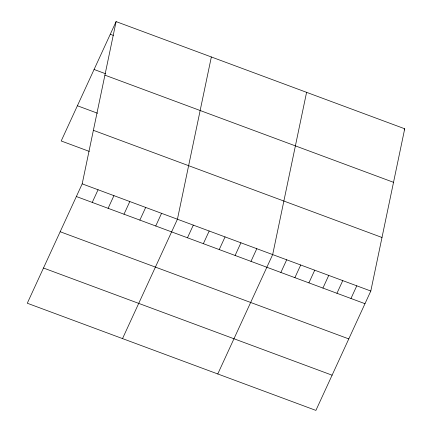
<?xml version="1.0" encoding="UTF-8"?>
<svg xmlns="http://www.w3.org/2000/svg" width="432" height="432" viewBox="0 0 432 432"><rect width="100%" height="100%" fill="white"/><g stroke="black" fill="none" stroke-linecap="round" stroke-linejoin="round"><path stroke-width="0.65" d="M82.188 183.859L116.1 21.6L404.714 128.768L370.802 291.028L315.9 410.4L27.286 303.232L82.188 183.859L370.802 291.028M211.345 56.965L177.433 219.229L122.526 338.596M306.585 92.329L272.673 254.594L217.771 373.961M116.1 21.6L61.198 140.972L89.278 151.4M92.243 202.414L98.064 189.756M108.113 208.31L113.94 195.647M123.989 214.202L129.811 201.544M139.86 220.099L145.687 207.441M155.736 225.99L161.557 213.332M187.483 237.778L193.309 225.121M203.359 243.675L209.18 231.017M219.229 249.566L225.056 236.909M235.105 255.463L240.926 242.806M250.981 261.36L256.802 248.697M280.87 272.457L286.691 259.799M294.889 277.663L300.71 265.005M308.907 282.868L314.728 270.211M322.925 288.074L328.747 275.416M404.158 129.973L404.714 128.768M336.944 293.279L342.765 280.616M350.962 298.485L356.783 285.822M110.279 34.258L113.33 35.392M94.079 69.476L105.678 73.78M104.911 75.146L393.525 182.315M77.393 105.754L97.54 113.238M93.382 130.313L381.996 237.481M76.367 196.522L364.981 303.691M60.172 231.736L348.786 338.904M43.481 268.018L332.095 375.187"/></g></svg>
